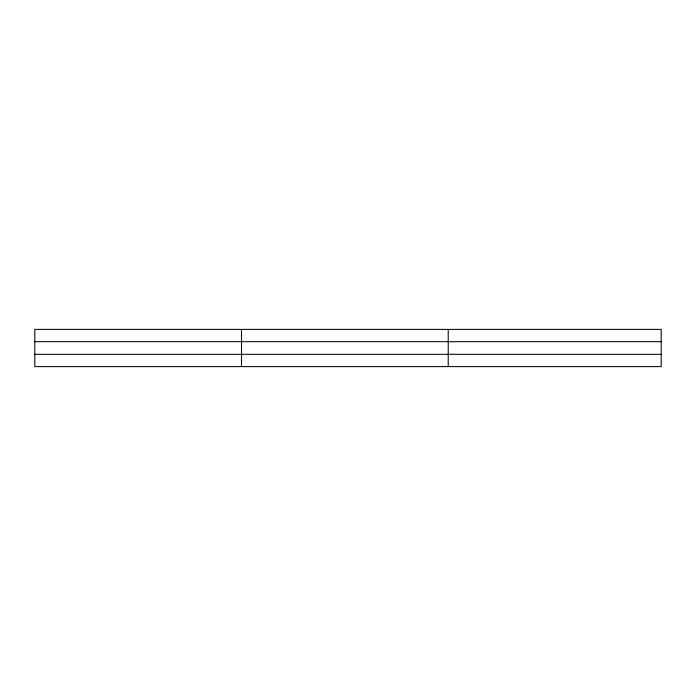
<?xml version="1.0" encoding="UTF-8"?>
<svg xmlns="http://www.w3.org/2000/svg" width="696" height="696" viewBox="0 0 696 696"><rect width="100%" height="100%" fill="white"/><g stroke="black" fill="none" stroke-linecap="round" stroke-linejoin="round"><path stroke-width="1.04" d="M241.512 329.391L241.512 366.609M448.224 329.391L448.224 366.609M661.2 354.325L661.2 366.609L34.8 366.609L34.8 329.391L661.2 329.391L661.2 354.325L34.8 354.325M34.8 341.675L661.2 341.675"/></g></svg>
